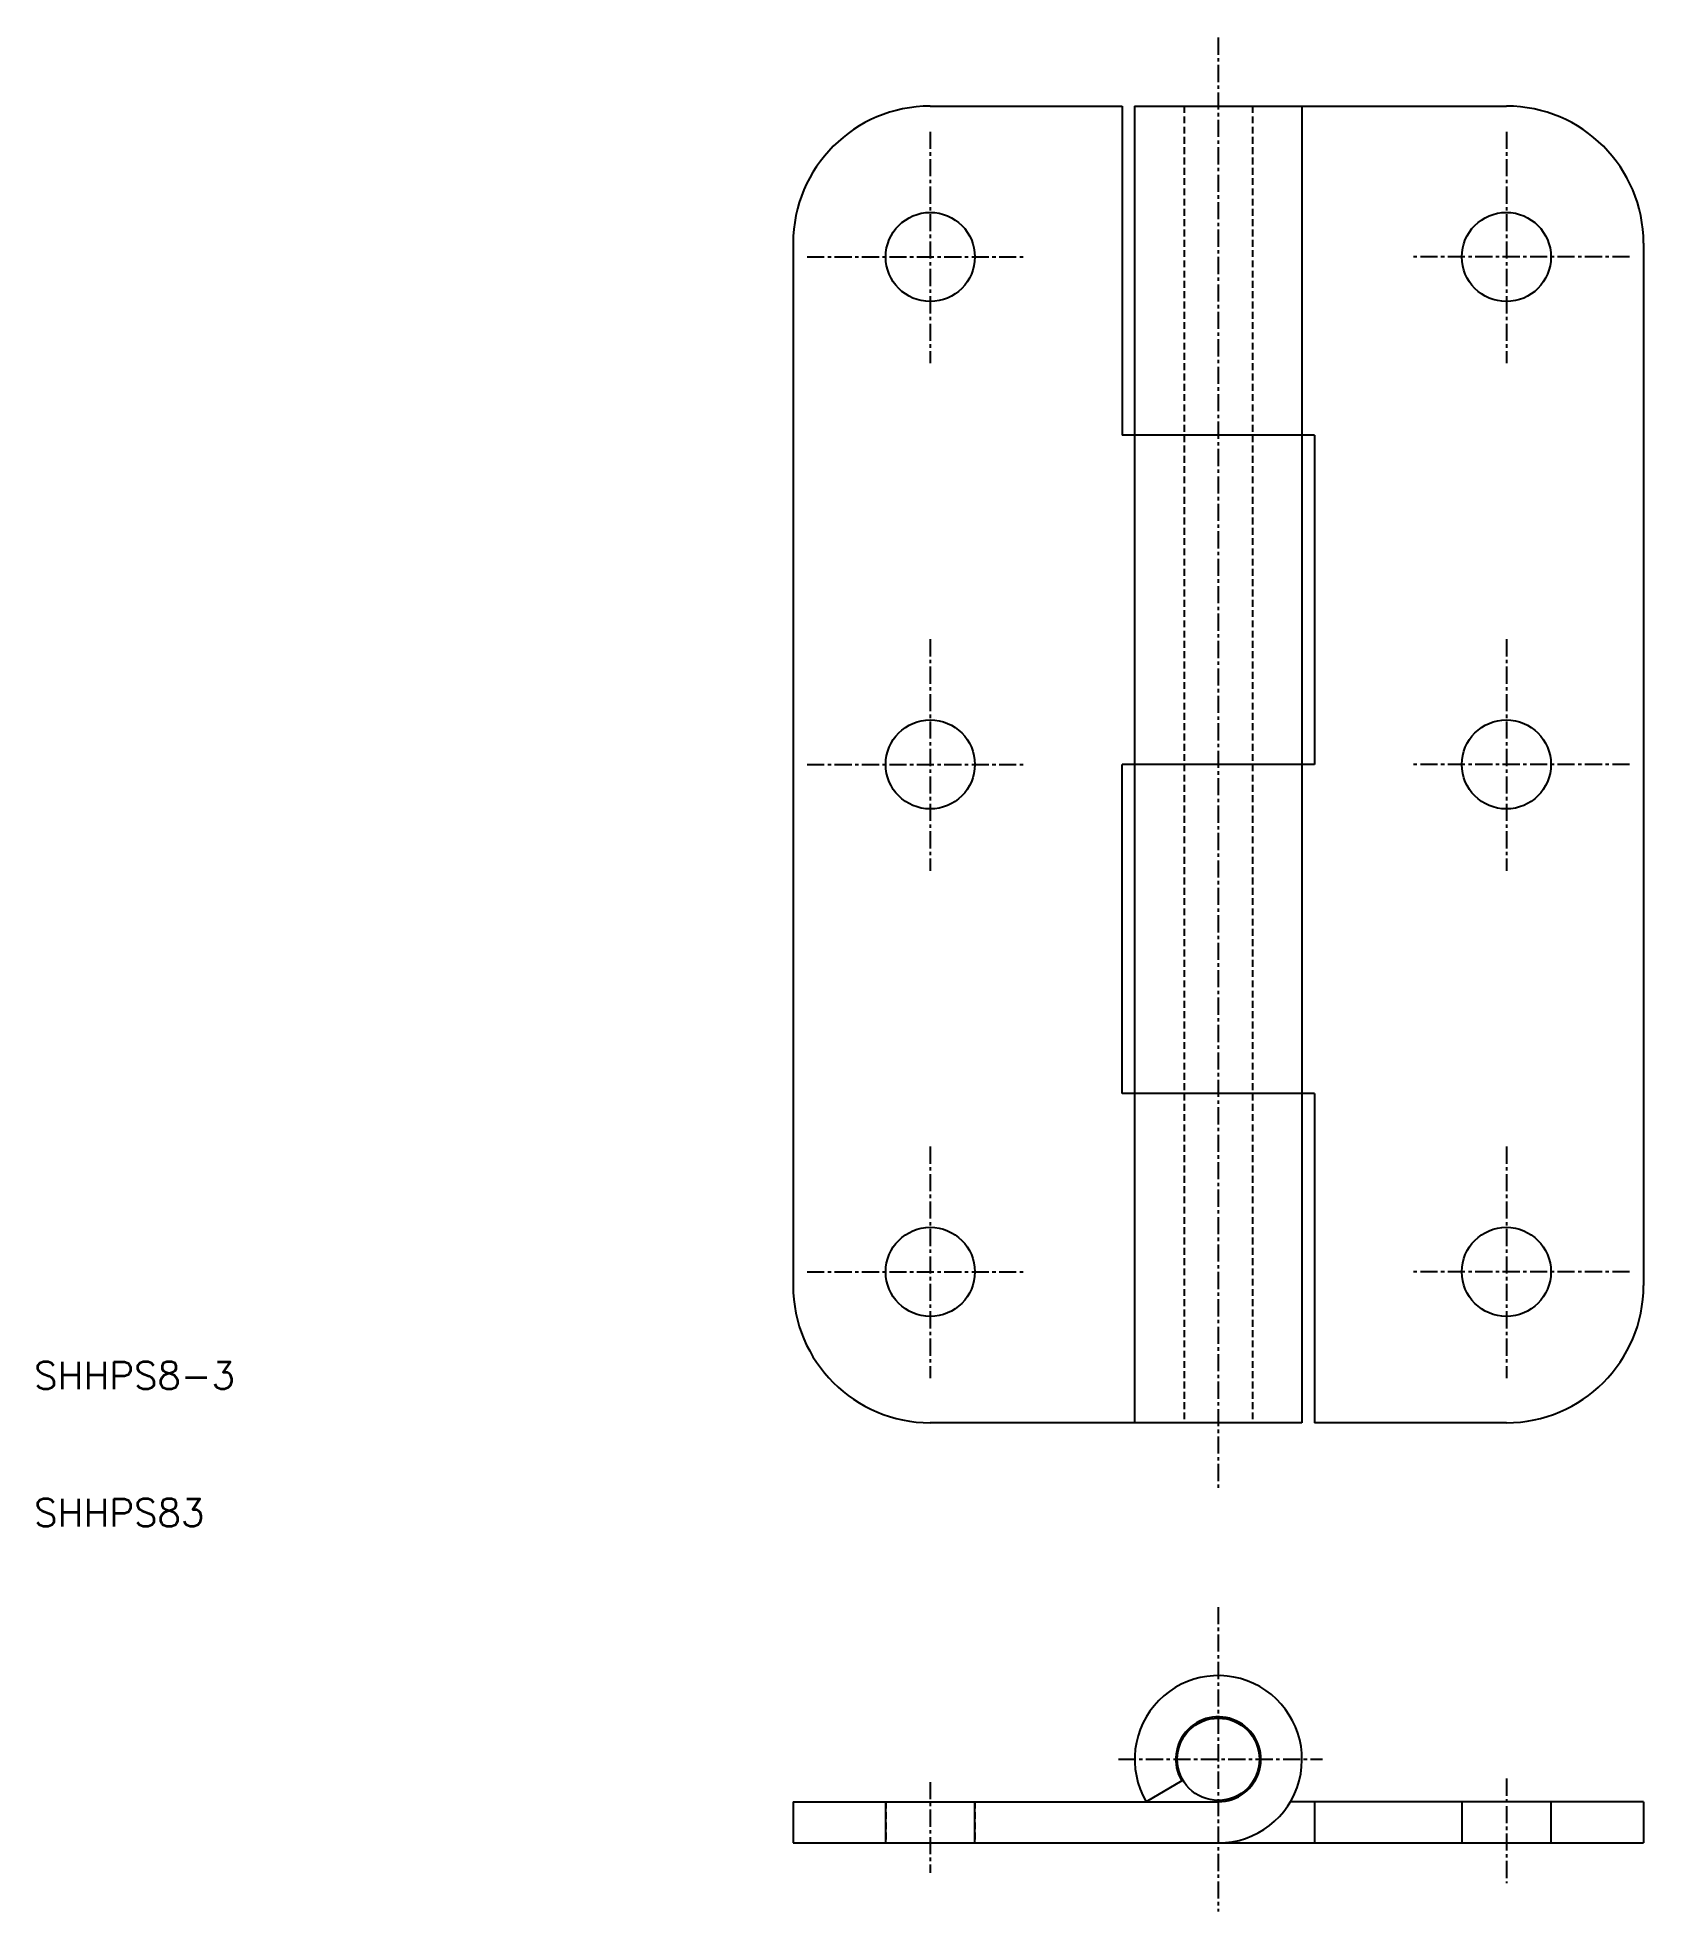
# Model space of a CAD drawing. Extents: x -86 to 31, y -11 to 126.
import ezdxf

# ---------------------------------------------------------------- set-up
doc = ezdxf.new("R2010")
doc.units = 0
doc.linetypes.add('CENTER', pattern=[2, 1.25, -0.25, 0.25, -0.25])
doc.linetypes.add('DASHED', pattern=[0.75, 0.5, -0.25])
doc.layers.get('0').update_dxf_attribs({"linetype": 'CONTINUOUS'})
doc.layers.add('CENTER', color=1, linetype='CENTER')
doc.styles.get("Standard").update_dxf_attribs({"font": 'txt.shx', "bigfont": 'bigfont.shx'})

msp = doc.modelspace()

# ---------------------------------------------------------------- linework, layer by layer
at = {"color": 7, "linetype": 'CONTINUOUS'}
for p, q in [((-21, 120.54), (-7, 120.54)), ((-7, 120.54), (-7, 96.54)), ((-6.1, 120.54), (-6.1, 24.54)), ((-6.1, 120.54), (21, 120.54)), ((6.1, 120.54), (6.1, 24.54)), ((-31, 110.54), (-31, 34.54)), ((31, 110.54), (31, 34.54)), ((7, 96.54), (-7, 96.54)), ((7, 96.54), (7, 72.54)), ((7, 72.54), (-7, 72.54)), ((-7, 48.54), (-7, 72.54)), ((7, 48.54), (-7, 48.54)), ((7, 48.54), (7, 24.54)), ((6.1, 24.54), (-21, 24.54)), ((21, 24.54), (7, 24.54)), ((-2.67, -1.58), (-5.25, -3.1)), ((-31, -3.1), (0, -3.1)), ((-31, -3.1), (-31, -6.1)), ((-24.25, -6.1), (-24.25, -3.1)), ((-17.75, -6.1), (-17.75, -3.1)), ((7, -3.1), (5.25, -3.1)), ((31, -3.1), (7, -3.1)), ((7, -3.1), (7, -6.1)), ((17.75, -3.1), (17.75, -6.1)), ((24.25, -3.1), (24.25, -6.1)), ((31, -3.1), (31, -6.1)), ((-31, -6.1), (7, -6.1)), ((7, -6.1), (31, -6.1))]:
    msp.add_line(p, q, dxfattribs=at)
at = {"color": 3, "linetype": 'DASHED'}
for p, q in [((-2.5, 120.54), (-2.5, 24.54)), ((2.5, 120.54), (2.5, 24.54)), ((-24.25, -3.1), (-24.25, -6.1)), ((-17.75, -3.1), (-17.75, -6.1)), ((17.75, -3.1), (17.75, -6.1)), ((24.25, -3.1), (24.25, -6.1))]:
    msp.add_line(p, q, dxfattribs=at)
at = {"color": 7, "linetype": 'CONTINUOUS'}
for centre, radius in [((-21, 109.54), 3.25), ((21, 109.54), 3.25), ((-21, 72.54), 3.25), ((21, 72.54), 3.25), ((-21, 35.54), 3.25), ((21, 35.54), 3.25), ((0, 0), 3)]:
    msp.add_circle(centre, radius, dxfattribs=at)
for centre, radius, start, end in [((-21, 110.54), 10, 90, 180), ((21, 110.54), 10, 0, 90), ((-21, 34.54), 10, 180, 270), ((21, 34.54), 10, 270, 0), ((0, 0), 6.1, 270, 210.5438), ((0, 0), 3.1, 270, 210.5438)]:
    msp.add_arc(centre, radius, start, end, dxfattribs=at)
at = {"layer": 'CENTER', "color": 1, "linetype": 'CENTER'}
for p, q in [((0, 125.54), (0, 19.54)), ((-21, 118.67), (-21, 101.79)), ((21, 118.67), (21, 101.79)), ((-29.98, 109.54), (-14.15, 109.54)), ((29.98, 109.54), (14.15, 109.54)), ((-21, 81.67), (-21, 64.79)), ((21, 81.67), (21, 64.79)), ((-29.98, 72.54), (-14.15, 72.54)), ((29.98, 72.54), (14.15, 72.54)), ((-21, 44.67), (-21, 27.79)), ((21, 44.67), (21, 27.79)), ((-29.98, 35.54), (-14.15, 35.54)), ((29.98, 35.54), (14.15, 35.54)), ((0, 11.1), (0, -11.1)), ((-7.28, 0), (7.6, 0)), ((-21, -1.67), (-21, -8.27)), ((21, -1.41), (21, -9.04))]:
    msp.add_line(p, q, dxfattribs=at)

# ---------------------------------------------------------------- texts
at = {"color": 7, "linetype": 'CONTINUOUS'}
for s, p in [('SHHPS8-3', (-86.35, 26.98)), ('SHHPS83', (-86.35, 16.98))]:
    msp.add_text(s, height=2, dxfattribs=at).set_placement(p)

doc.saveas('drawing.dxf')
